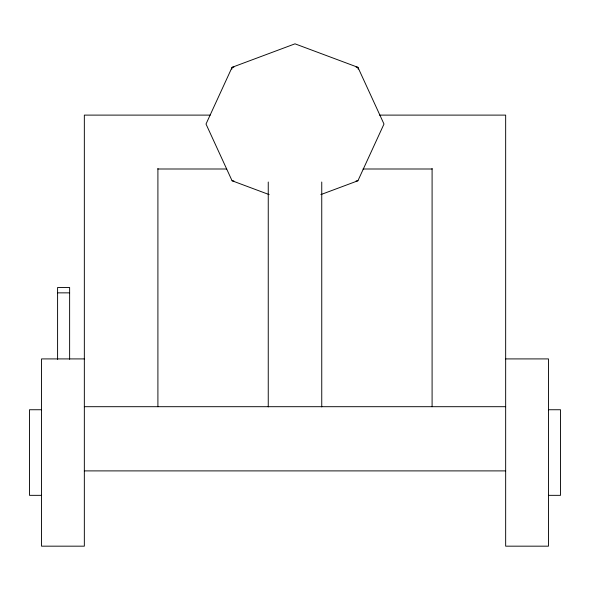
<?xml version="1.0" encoding="UTF-8"?>
<svg xmlns="http://www.w3.org/2000/svg" width="590" height="590" viewBox="0 0 590 590"><rect width="100%" height="100%" fill="white"/><g stroke="black" fill="none" stroke-linecap="round" stroke-linejoin="round"><path stroke-width="0.89" d="M231.833 69.133L232.077 67.326L295 43.83L357.923 67.326L383.987 124.04L357.923 180.761L320.857 194.597M356.094 180.96L357.923 180.761M233.906 67.135L232.077 67.326L206.013 124.04L232.077 180.761L269.143 194.597M210.173 115.109L84.341 115.109L84.341 546.17L41.536 546.17L41.536 358.912L84.341 358.912M379.554 115.109L505.66 115.109L505.66 546.17L548.464 546.17L548.464 358.912L505.66 358.912M157.906 168.998L226.678 168.998M363.005 168.998L432.094 168.998M57.591 292.854L69.627 292.854M84.341 406.694L505.66 406.694M41.536 409.74L29.5 409.74L29.5 495.342L41.536 495.342M548.464 409.74L560.5 409.74L560.5 495.342L548.464 495.342M84.341 470.894L505.66 470.894M356.094 67.135L357.923 67.326L358.167 69.126M232.077 180.761L233.906 180.96M432.094 168.46L432.094 406.694M321.749 182.015L321.749 406.879M268.251 182.015L268.251 406.879M157.906 168.46L157.906 406.694M69.627 359.288L69.627 287.5L57.591 287.5L57.591 359.34"/></g></svg>
